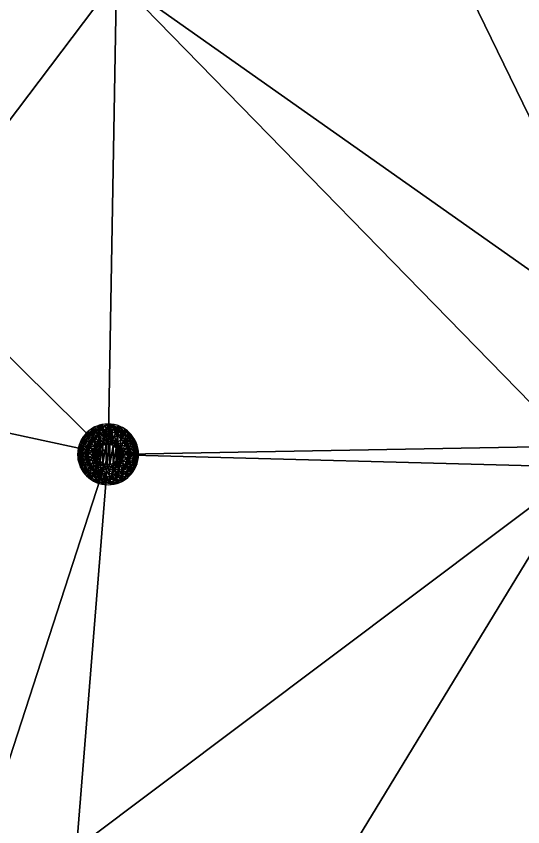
# Model space of a CAD drawing. Header units: metres. Extents: x 7513097.9 to 7513162, y 4691686.1 to 4691732.8.
# Drawn here: x 7513130.55 to 7513135.5, y 4691694.1 to 4691702 of the extents above; entities that cross this region are included whole.
import ezdxf

# ---------------------------------------------------------------- set-up
doc = ezdxf.new("R2010")
doc.units = ezdxf.units.M
doc.header["$PDMODE"] = 32
doc.header["$PDSIZE"] = 0.5
for name, color, linetype in [('pikat puset fekal', 7, 'Continuous'), ('Puset kanalizimi', 134, 'Continuous'), ('Terreni', 37, 'Continuous')]:
    doc.layers.add(name, color=color, linetype=linetype)

# ---------------------------------------------------------------- blocks, each defined once
blk = doc.blocks.new('Detail')
for p, q in [((0.0317, 0.0397), (0, 0.0397)), ((0, 0.0397), (0, 0)), ((0, 0), (0.0317, 0)), ((0.0317, 0), (0.0317, 0.0397))]:
    blk.add_line(p, q)
at = {"color": 250, "true_color": 0x282828}
mesh = blk.add_polyface(dxfattribs=at)
corners = [(0.0317, 0), (0, 0.0397), (0, 0), (0.0317, 0.0397)]
mesh.append_faces([[corners[k] for k in face] for face in [(0, 1, 2), (1, 0, 3)]], dxfattribs={"vtx0": -1, "color": 250})
blk = doc.blocks.new('Manhole_cover')
at = {"extrusion": (0, 0, -1)}
blk.add_circle((0, 0), 0.2969, dxfattribs=at)
at = {"color": 250, "true_color": 0x383838, "extrusion": (0, 0, -1)}
for radius in [0.2794, 0.1238, 0.1016]:
    blk.add_circle((0, 0), radius, dxfattribs=at)
for p, rotation in [((-0.0723, 0.2075), 15.00000000000006), ((0.0411, 0.2159), 344.9999999999999), ((-0.1664, 0.1435), 45.00000000000004), ((-0.1236, 0.1817), 30), ((-0.0692, 0.1351), 21.00000000000001), ((0.0466, 0.1444), 336.0000000000002), ((0.0956, 0.1979), 329.9999999999999), ((0.1435, 0.1664), 315), ((-0.2159, 0.0411), 75.00000000000006), ((-0.1979, 0.0956), 60.00000000000002), ((-0.1418, 0.0541), 63), ((-0.113, 0.1013), 41.99999999999997), ((0.0952, 0.1181), 315.0000000000002), ((0.1313, 0.0761), 294.0000000000001), ((0.1817, 0.1236), 299.9999999999999), ((0.2075, 0.0723), 285.0000000000001), ((-0.2191, -0.0162), 90), ((-0.1517, -0.0003), 84.00000000000004), ((0.1498, 0.0241), 273.0000000000001), ((0.2191, 0.0162), 270), ((-0.2075, -0.0723), 105.0000000000001), ((-0.1416, -0.0547), 105), ((-0.1126, -0.1018), 126), ((0.1485, -0.0312), 252.0000000000001), ((0.2159, -0.0411), 255.0000000000001), ((-0.1817, -0.1236), 120.0000000000001), ((-0.1435, -0.1664), 135.0000000000001), ((-0.0686, -0.1353), 147.0000000000001), ((-0.0155, -0.1509), 168.0000000000001), ((0.0396, -0.1465), 189.0000000000001), ((0.0894, -0.1226), 210.0000000000001), ((0.1274, -0.0824), 231.0000000000001), ((0.1664, -0.1435), 225.0000000000001), ((0.1979, -0.0956), 240), ((-0.0956, -0.1979), 150.0000000000001), ((-0.0411, -0.2159), 165.0000000000001), ((0.0162, -0.2191), 180.0000000000001), ((0.0723, -0.2075), 195.0000000000001), ((0.1236, -0.1817), 210.0000000000001)]:
    blk.add_blockref('Detail', p, dxfattribs=dict(rotation=rotation))
for p in [(-0.0162, 0.2191), (-0.0162, 0.1509)]:
    blk.add_blockref('Detail', p)
at = {"color": 250, "true_color": 0x383838}
mesh = blk.add_polyface(dxfattribs=at)
corners = [(-0.2917, -0.0551), (-0.2802, 0.0981), (-0.296, 0.0223), (-0.2786, 0.021), (-0.2745, -0.0519), (-0.2675, -0.1287), (-0.2518, -0.1211), (-0.2251, -0.1936), (-0.2118, -0.1822), (-0.1673, -0.2452), (-0.1575, -0.2308), (-0.0981, -0.2802), (-0.0924, -0.2637), (-0.0223, -0.296), (-0.021, -0.2786), (0.0551, -0.2917), (0.0519, -0.2745), (0.1211, -0.2518), (0.1287, -0.2675), (0.1822, -0.2118), (0.1936, -0.2251), (0.2308, -0.1575), (0.2452, -0.1673), (0.2637, -0.0924), (0.2802, -0.0981), (0.2786, -0.021), (-0.2637, 0.0924), (-0.2452, 0.1673), (-0.2308, 0.1575), (-0.1936, 0.2251), (-0.1822, 0.2118), (-0.1287, 0.2675), (-0.1211, 0.2518), (-0.0551, 0.2917), (-0.0519, 0.2745), (0.0223, 0.296), (0.021, 0.2786), (0.0924, 0.2637), (0.0981, 0.2802), (0.1575, 0.2308), (0.1673, 0.2452), (0.2118, 0.1822), (0.2251, 0.1936), (0.2518, 0.1211), (0.2675, 0.1287), (0.2745, 0.0519), (0.2917, 0.0551), (0.296, -0.0223)]
mesh.append_faces([[corners[k] for k in face] for face in [(0, 1, 2), (46, 24, 47)]], dxfattribs={"vtx0": -1, "color": 250})
mesh.append_faces([[corners[k] for k in face] for face in [(3, 0, 4), (4, 5, 6), (6, 7, 8), (8, 9, 10), (10, 11, 12), (12, 13, 14), (14, 15, 16), (16, 15, 17), (17, 18, 19), (19, 20, 21), (21, 22, 23), (23, 24, 25), (1, 26, 27), (26, 1, 3), (27, 28, 29), (29, 30, 31), (31, 32, 33), (33, 34, 35), (35, 37, 38), (38, 39, 40), (40, 41, 42), (42, 43, 44), (44, 45, 46)]], dxfattribs={"vtx0": -1, "vtx1": -1, "color": 250})
mesh.append_faces([[corners[k] for k in face] for face in [(1, 0, 3), (46, 25, 24)]], dxfattribs={"vtx0": -1, "vtx1": -1, "vtx2": -1, "color": 250})
mesh.append_faces([[corners[k] for k in face] for face in [(4, 0, 5), (6, 5, 7), (8, 7, 9), (10, 9, 11), (12, 11, 13), (14, 13, 15), (17, 15, 18), (19, 18, 20), (21, 20, 22), (23, 22, 24), (27, 26, 28), (29, 28, 30), (31, 30, 32), (33, 32, 34), (35, 34, 36), (35, 36, 37), (38, 37, 39), (40, 39, 41), (42, 41, 43), (44, 43, 45), (46, 45, 25)]], dxfattribs={"vtx0": -1, "vtx2": -1, "color": 250})
mesh = blk.add_polyface(dxfattribs=at)
corners = [(-0.182, 0.1231), (-0.1945, 0.1716), (-0.2164, 0.1429), (-0.1664, 0.1435), (-0.1771, 0.0721), (-0.1627, 0.1004), (-0.1439, 0.166), (-0.1395, 0.1308), (-0.1274, 0.0824), (-0.1434, 0.2161), (-0.2637, 0.0924), (-0.2542, 0.0514), (-0.2308, 0.1575), (-0.2588, 0.0156), (-0.246, 0.082), (-0.2322, 0.1154), (-0.1822, 0.2118), (-0.172, 0.194), (-0.1211, 0.2518), (-0.2745, -0.0519), (-0.2786, 0.021), (-0.2588, -0.0162), (-0.1979, 0.0956), (-0.1912, 0.0038), (-0.1879, 0.0354), (-0.1484, 0.0313), (-0.1418, 0.0541), (-0.1416, -0.0547), (-0.2159, 0.0411), (-0.2157, -0.0417), (-0.2076, 0.0718), (-0.2075, -0.0723), (-0.2191, 0.0156), (-0.2191, -0.0162)]
mesh.append_faces([[corners[k] for k in face] for face in [(19, 10, 20)]], dxfattribs={"vtx0": -1, "color": 250})
mesh.append_faces([[corners[k] for k in face] for face in [(0, 1, 2), (1, 0, 3), (3, 5, 6), (10, 11, 12), (12, 2, 16), (16, 17, 18), (22, 23, 0), (4, 25, 26), (26, 27, 8), (28, 29, 30), (30, 15, 14), (15, 30, 22), (32, 11, 13), (11, 32, 28)]], dxfattribs={"vtx0": -1, "vtx1": -1, "color": 250})
mesh.append_faces([[corners[k] for k in face] for face in [(3, 0, 4), (6, 5, 7), (6, 7, 9), (11, 10, 13), (12, 14, 15), (16, 2, 1), (18, 17, 9), (10, 19, 21), (0, 24, 4), (25, 27, 26), (22, 30, 31)]], dxfattribs={"vtx0": -1, "vtx1": -1, "vtx2": -1, "color": 250})
mesh.append_faces([[corners[k] for k in face] for face in [(3, 4, 5), (7, 5, 8), (12, 11, 14), (12, 15, 2), (16, 1, 17), (9, 17, 6), (10, 21, 13), (0, 23, 24), (4, 24, 25), (28, 32, 33)]], dxfattribs={"vtx0": -1, "vtx2": -1, "color": 250})
mesh = blk.add_polyface(dxfattribs=at)
corners = [(-0.1395, 0.1308), (-0.1274, 0.0824), (-0.113, 0.1013), (-0.1224, 0.0186), (-0.1087, 0.0594), (-0.0894, 0.1225), (-0.0818, 0.093), (-0.0834, 0.1721), (-0.0692, 0.1351), (-0.0451, 0.1153), (-0.0395, 0.1464), (-0.0029, 0.1238), (-0.0162, 0.1509), (0.0156, 0.1509), (-0.1211, 0.2518), (-0.1434, 0.2161), (-0.1159, 0.2319), (-0.0519, 0.2745), (-0.0826, 0.2458), (-0.0961, 0.1976), (-0.0519, 0.254), (-0.0417, 0.2157), (-0.0162, 0.2588), (0.021, 0.2786), (-0.0162, 0.2191), (-0.0162, 0.1906), (0.0156, 0.2191), (-0.1236, 0.1817), (-0.1159, 0.152), (-0.1214, -0.0244), (-0.0723, 0.2075), (-0.0538, 0.1835)]
mesh.append_faces([[corners[k] for k in face] for face in [(0, 1, 2), (2, 4, 5), (7, 6, 8), (8, 9, 10), (12, 11, 13), (14, 16, 17), (17, 22, 23), (22, 10, 24), (25, 24, 12), (24, 25, 26), (27, 28, 19), (30, 31, 21)]], dxfattribs={"vtx0": -1, "vtx1": -1, "color": 250})
mesh.append_faces([[corners[k] for k in face] for face in [(2, 1, 3), (5, 6, 7), (10, 11, 12), (17, 16, 18), (18, 19, 5), (18, 5, 7), (17, 21, 22), (22, 21, 10), (24, 10, 12)]], dxfattribs={"vtx0": -1, "vtx1": -1, "vtx2": -1, "color": 250})
mesh.append_faces([[corners[k] for k in face] for face in [(2, 3, 4), (5, 4, 6), (8, 6, 9), (10, 9, 11), (14, 15, 16), (18, 16, 19), (17, 18, 20), (17, 20, 21), (0, 27, 15), (27, 0, 28), (19, 28, 5), (1, 29, 3), (7, 30, 18), (30, 7, 31), (21, 31, 10)]], dxfattribs={"vtx0": -1, "vtx2": -1, "color": 250})
mesh = blk.add_polyface(dxfattribs=at)
corners = [(0.0466, 0.1444), (0.0718, 0.2076), (0.0411, 0.2159), (0.0627, 0.1807), (0.0917, 0.1678), (0.082, 0.246), (0.0156, 0.1509), (0.0396, 0.1173), (0.0156, 0.1906), (0.0156, 0.2588), (0.021, 0.2786), (0.0514, 0.2542), (0.0924, 0.2637), (0.1233, 0.1462), (0.0956, 0.1979), (0.0952, 0.1181), (0.1231, 0.182), (0.1429, 0.2164), (0.1435, 0.1664), (0.1458, 0.1237), (0.166, 0.1439), (-0.0162, 0.2588), (0.0156, 0.2191), (-0.0162, 0.1906), (0.0756, 0.1315), (0.0773, 0.0967), (0.1675, 0.0923), (0.194, 0.172), (0.1817, 0.1236), (0.2161, 0.1434), (0.2118, 0.1822), (0.2518, 0.1211), (0.1154, 0.2322), (0.1575, 0.2308), (0.1716, 0.1945)]
mesh.append_faces([[corners[k] for k in face] for face in [(1, 4, 5), (6, 7, 8), (10, 11, 12), (13, 14, 15), (14, 13, 16), (16, 13, 17), (18, 19, 20), (22, 8, 9), (24, 25, 4), (20, 26, 27), (30, 29, 31), (12, 32, 33), (32, 12, 14), (33, 34, 30)]], dxfattribs={"vtx0": -1, "vtx1": -1, "color": 250})
mesh.append_faces([[corners[k] for k in face] for face in [(8, 7, 9), (9, 7, 10), (10, 7, 2), (12, 5, 4), (17, 13, 18), (7, 0, 2), (4, 15, 12), (27, 29, 30), (14, 12, 15), (33, 17, 18)]], dxfattribs={"vtx0": -1, "vtx1": -1, "vtx2": -1, "color": 250})
mesh.append_faces([[corners[k] for k in face] for face in [(0, 1, 2), (1, 0, 3), (1, 3, 4), (10, 2, 11), (12, 11, 5), (18, 13, 19), (10, 21, 9), (22, 23, 8), (27, 28, 29), (33, 32, 17), (33, 18, 34), (30, 34, 27)]], dxfattribs={"vtx0": -1, "vtx2": -1, "color": 250})
mesh = blk.add_polyface(dxfattribs=at)
corners = [(0.0156, 0.1509), (-0.0029, 0.1238), (0.0396, 0.1173), (0.1911, -0.0056), (0.1979, -0.0956), (0.1976, 0.0961), (0.2075, 0.0723), (0.2319, 0.1159), (0.2458, 0.0826), (0.2076, -0.0718), (0.2157, 0.0417), (0.2159, -0.0411), (0.2191, 0.0162), (0.254, 0.0519), (0.2588, 0.0162), (0.0466, 0.1444), (0.0773, 0.0967), (0.0756, 0.1315), (0.0917, 0.1678), (0.0952, 0.1181), (0.1057, 0.0644), (0.1177, 0.0957), (0.1214, 0.0244), (0.1313, 0.0761), (0.1458, 0.1237), (0.1224, -0.0186), (0.1675, 0.0923), (0.166, 0.1439), (0.194, 0.172), (0.1817, 0.1236), (0.1804, 0.0633), (0.2518, 0.1211), (0.2161, 0.1434), (0.2745, 0.0519), (0.2588, -0.0156), (0.1387, -0.0614), (0.1442, 0.0471), (0.1485, -0.0312), (0.1498, 0.0241), (0.1895, 0.0261), (0.1515, -0.0077)]
mesh.append_faces([[corners[k] for k in face] for face in [(5, 6, 7), (10, 12, 13), (15, 16, 17), (19, 20, 21), (21, 23, 24), (31, 13, 33), (36, 38, 30), (29, 39, 5)]], dxfattribs={"vtx0": -1, "vtx1": -1, "color": 250})
mesh.append_faces([[corners[k] for k in face] for face in [(3, 4, 5), (5, 4, 6), (10, 11, 12), (18, 16, 19), (21, 22, 23), (24, 26, 27), (28, 26, 29), (31, 7, 8), (33, 13, 14), (36, 37, 38), (30, 39, 29)]], dxfattribs={"vtx0": -1, "vtx1": -1, "vtx2": -1, "color": 250})
mesh.append_faces([[corners[k] for k in face] for face in [(0, 1, 2), (7, 6, 8), (9, 10, 6), (13, 12, 14), (15, 2, 16), (19, 16, 20), (21, 20, 22), (23, 22, 25), (24, 23, 26), (29, 26, 30), (31, 32, 7), (31, 8, 13), (33, 14, 34), (35, 36, 23), (30, 38, 39), (5, 39, 3), (37, 40, 38)]], dxfattribs={"vtx0": -1, "vtx2": -1, "color": 250})
mesh = blk.add_polyface(dxfattribs=at)
corners = [(-0.1817, -0.1236), (-0.1912, 0.0038), (-0.1976, -0.0961), (-0.1881, -0.0343), (-0.1799, -0.0649), (-0.2588, -0.0162), (-0.2745, -0.0519), (-0.2518, -0.1211), (-0.254, -0.0519), (-0.2458, -0.0826), (-0.2118, -0.1822), (-0.2319, -0.1159), (-0.166, -0.1439), (-0.1633, -0.0994), (-0.1416, -0.0547), (-0.1312, -0.0761), (-0.2075, -0.0723), (-0.1979, 0.0956), (-0.1517, -0.0003), (-0.1498, -0.024), (-0.1484, 0.0313), (-0.1274, 0.0824), (-0.1214, -0.0244), (-0.1126, -0.1018), (-0.1057, -0.0644), (-0.1435, -0.1664), (-0.1447, -0.1251), (-0.1169, -0.1513), (-0.0952, -0.1181), (-0.0773, -0.0967), (-0.0686, -0.1353), (-0.0396, -0.1173), (-0.0155, -0.1509), (0.0029, -0.1238), (-0.2191, -0.0162), (-0.2157, -0.0417), (-0.2159, 0.0411), (-0.2076, 0.0718)]
mesh.append_faces([[corners[k] for k in face] for face in [(0, 1, 2), (3, 0, 4), (8, 7, 9), (4, 13, 14), (18, 19, 20), (22, 23, 24), (13, 25, 26), (26, 25, 23), (24, 28, 29), (29, 30, 31), (31, 32, 33)]], dxfattribs={"vtx0": -1, "vtx1": -1, "color": 250})
mesh.append_faces([[corners[k] for k in face] for face in [(1, 0, 3), (5, 7, 8), (9, 10, 11), (0, 12, 4), (4, 12, 13), (16, 2, 17), (17, 2, 1), (21, 14, 15), (21, 15, 22), (23, 28, 24), (34, 35, 36)]], dxfattribs={"vtx0": -1, "vtx1": -1, "vtx2": -1, "color": 250})
mesh.append_faces([[corners[k] for k in face] for face in [(5, 6, 7), (9, 7, 10), (14, 13, 15), (11, 16, 9), (16, 11, 2), (3, 18, 1), (18, 3, 19), (20, 19, 14), (22, 15, 23), (23, 27, 28), (29, 28, 30), (8, 34, 5), (34, 8, 35), (37, 35, 16)]], dxfattribs={"vtx0": -1, "vtx2": -1, "color": 250})
mesh = blk.add_polyface(dxfattribs=at)
corners = [(-0.1057, -0.0644), (-0.0955, -0.0347), (-0.1016, 0), (-0.0773, -0.0967), (-0.0778, -0.0653), (-0.0508, -0.088), (-0.0396, -0.1173), (-0.0176, -0.1001), (0.0029, -0.1238), (0.0176, -0.1001), (0.0451, -0.1153), (0.0508, -0.088), (0.0818, -0.093), (0.0778, -0.0653), (0.0955, -0.0347), (0.1087, -0.0594), (0.1016, 0), (0.1057, 0.0644), (0.1214, 0.0244), (0.1224, -0.0186), (-0.1214, -0.0244), (-0.1087, 0.0594), (-0.1224, 0.0186), (-0.0955, 0.0347), (-0.0818, 0.093), (-0.0778, 0.0653), (-0.0451, 0.1153), (-0.0508, 0.088), (-0.0176, 0.1001), (-0.0029, 0.1238), (0.0176, 0.1001), (0.0396, 0.1173), (0.0508, 0.088), (0.0773, 0.0967), (0.0778, 0.0653), (0.0955, 0.0347)]
mesh.append_faces([[corners[k] for k in face] for face in [(18, 15, 19), (20, 21, 22)]], dxfattribs={"vtx0": -1, "color": 250})
mesh.append_faces([[corners[k] for k in face] for face in [(1, 3, 4), (4, 3, 5), (5, 6, 7), (7, 8, 9), (9, 10, 11), (11, 12, 13), (13, 12, 14), (14, 15, 16), (17, 15, 18), (21, 23, 24), (24, 25, 26), (26, 28, 29), (29, 30, 31), (31, 32, 33), (33, 34, 17)]], dxfattribs={"vtx0": -1, "vtx1": -1, "color": 250})
mesh.append_faces([[corners[k] for k in face] for face in [(16, 15, 17), (21, 0, 2)]], dxfattribs={"vtx0": -1, "vtx1": -1, "vtx2": -1, "color": 250})
mesh.append_faces([[corners[k] for k in face] for face in [(0, 1, 2), (1, 0, 3), (5, 3, 6), (7, 6, 8), (9, 8, 10), (11, 10, 12), (14, 12, 15), (21, 20, 0), (21, 2, 23), (24, 23, 25), (26, 25, 27), (26, 27, 28), (29, 28, 30), (31, 30, 32), (33, 32, 34), (17, 34, 35), (17, 35, 16)]], dxfattribs={"vtx0": -1, "vtx2": -1, "color": 250})
at = {"color": 250, "true_color": 0x282828}
mesh = blk.add_polyface(dxfattribs=at)
corners = [(-0.0955, -0.0347), (-0.0955, 0.0347), (-0.1016, 0), (-0.0778, 0.0653), (-0.0778, -0.0653), (-0.0508, 0.088), (-0.0508, -0.088), (-0.0176, 0.1001), (-0.0176, -0.1001), (0.0176, 0.1001), (0.0176, -0.1001), (0.0508, 0.088), (0.0508, -0.088), (0.0778, 0.0653), (0.0778, -0.0653), (0.0955, 0.0347), (0.0955, -0.0347), (0.1016, 0)]
mesh.append_faces([[corners[k] for k in face] for face in [(0, 1, 2), (15, 16, 17)]], dxfattribs={"vtx0": -1, "color": 250})
mesh.append_faces([[corners[k] for k in face] for face in [(1, 0, 3), (3, 4, 5), (5, 6, 7), (7, 8, 9), (9, 10, 11), (11, 12, 13), (13, 14, 15)]], dxfattribs={"vtx0": -1, "vtx1": -1, "color": 250})
mesh.append_faces([[corners[k] for k in face] for face in [(3, 0, 4), (5, 4, 6), (7, 6, 8), (9, 8, 10), (11, 10, 12), (13, 12, 14), (15, 14, 16)]], dxfattribs={"vtx0": -1, "vtx2": -1, "color": 250})
at = {"color": 250, "true_color": 0x383838}
mesh = blk.add_polyface(dxfattribs=at)
corners = [(0.0029, -0.1238), (0.0162, -0.2191), (0.0082, -0.1515), (0.0144, -0.1907), (0.0458, -0.1857), (0.0162, -0.2588), (0.0417, -0.2157), (0.0723, -0.2075), (0.062, -0.1385), (0.0818, -0.1728), (0.0826, -0.2458), (0.0961, -0.1976), (0.1093, -0.1569), (0.1236, -0.1817), (0.0451, -0.1153), (0.0396, -0.1465), (0.0818, -0.093), (0.0894, -0.1226), (0.1087, -0.0594), (0.1075, -0.1071), (0.1274, -0.0824), (0.1224, -0.0186), (0.1383, -0.132), (-0.0156, -0.2588), (-0.021, -0.2786), (0.0519, -0.2745), (0.0519, -0.254), (0.1211, -0.2518), (0.1159, -0.2319), (0.1434, -0.2161), (0.1313, 0.0761), (0.1387, -0.0614)]
mesh.append_faces([[corners[k] for k in face] for face in [(2, 1, 3), (3, 1, 4), (8, 7, 9), (9, 11, 12), (14, 8, 16), (16, 17, 18), (18, 20, 21), (12, 19, 17), (19, 12, 22), (23, 25, 5), (6, 25, 26), (26, 27, 10), (11, 27, 28), (28, 27, 29)]], dxfattribs={"vtx0": -1, "vtx1": -1, "color": 250})
mesh.append_faces([[corners[k] for k in face] for face in [(0, 1, 2), (4, 5, 6), (4, 7, 8), (9, 10, 11), (14, 4, 8), (18, 17, 19), (22, 12, 13), (5, 25, 6), (10, 27, 11), (30, 21, 20), (20, 31, 30)]], dxfattribs={"vtx0": -1, "vtx1": -1, "vtx2": -1, "color": 250})
mesh.append_faces([[corners[k] for k in face] for face in [(4, 1, 5), (4, 6, 7), (9, 7, 10), (12, 11, 13), (2, 14, 0), (14, 2, 15), (14, 15, 4), (16, 8, 17), (18, 19, 20), (23, 24, 25), (26, 25, 27)]], dxfattribs={"vtx0": -1, "vtx2": -1, "color": 250})
mesh = blk.add_polyface(dxfattribs=at)
corners = [(0.1383, -0.132), (0.1236, -0.1817), (0.1434, -0.2161), (0.1439, -0.166), (0.1583, -0.1074), (0.1664, -0.1435), (0.182, -0.1231), (0.1862, -0.0435), (0.1764, -0.0737), (0.1979, -0.0956), (0.1911, -0.0056), (0.2157, 0.0417), (0.2076, -0.0718), (0.2159, -0.0411), (0.1211, -0.2518), (0.1822, -0.2118), (0.172, -0.194), (0.1945, -0.1716), (0.2308, -0.1575), (0.2164, -0.1429), (0.2322, -0.1154), (0.2637, -0.0924), (0.246, -0.082), (0.2542, -0.0514), (0.2588, -0.0156), (0.2745, 0.0519), (0.2786, -0.021), (0.2191, -0.0156), (0.2191, 0.0162), (0.2075, 0.0723), (0.1387, -0.0614), (0.1274, -0.0824), (0.1442, 0.0471), (0.1485, -0.0312), (0.1515, -0.0077)]
mesh.append_faces([[corners[k] for k in face] for face in [(25, 21, 26)]], dxfattribs={"vtx0": -1, "color": 250})
mesh.append_faces([[corners[k] for k in face] for face in [(0, 3, 4), (3, 15, 16), (16, 15, 17), (19, 18, 20), (22, 21, 23), (27, 23, 24), (12, 20, 22), (30, 4, 8), (6, 17, 19), (34, 7, 10)]], dxfattribs={"vtx0": -1, "vtx1": -1, "color": 250})
mesh.append_faces([[corners[k] for k in face] for face in [(0, 2, 3), (7, 9, 10), (2, 15, 3), (17, 18, 19), (20, 21, 22), (23, 21, 24), (25, 24, 21), (9, 12, 29), (8, 4, 5), (8, 5, 6)]], dxfattribs={"vtx0": -1, "vtx1": -1, "vtx2": -1, "color": 250})
mesh.append_faces([[corners[k] for k in face] for face in [(0, 1, 2), (4, 3, 5), (6, 7, 8), (7, 6, 9), (11, 12, 13), (2, 14, 15), (17, 15, 18), (20, 18, 21), (13, 27, 28), (27, 13, 23), (12, 9, 20), (30, 31, 4), (6, 5, 17), (32, 30, 33), (34, 33, 7)]], dxfattribs={"vtx0": -1, "vtx2": -1, "color": 250})
mesh = blk.add_polyface(dxfattribs=at)
corners = [(-0.0956, -0.1979), (-0.1169, -0.1513), (-0.1231, -0.182), (-0.0902, -0.1686), (-0.0924, -0.2637), (-0.082, -0.246), (-0.021, -0.2786), (-0.0514, -0.2542), (-0.0411, -0.2159), (-0.0238, -0.1898), (-0.0155, -0.1509), (-0.0156, -0.2191), (0.0162, -0.2191), (0.0029, -0.1238), (-0.2319, -0.1159), (-0.2118, -0.1822), (-0.2161, -0.1434), (-0.1817, -0.1236), (-0.194, -0.172), (-0.166, -0.1439), (-0.1575, -0.2308), (-0.1716, -0.1945), (-0.1435, -0.1664), (-0.1429, -0.2164), (-0.1154, -0.2322), (-0.0156, -0.2588), (-0.1633, -0.0994), (-0.1126, -0.1018), (-0.0396, -0.1173), (-0.0686, -0.1353), (-0.0466, -0.1443), (-0.0549, -0.1832), (-0.0718, -0.2076)]
mesh.append_faces([[corners[k] for k in face] for face in [(0, 1, 2), (1, 0, 3), (5, 6, 7), (7, 6, 8), (9, 6, 10), (14, 15, 16), (16, 15, 17), (20, 18, 15), (18, 20, 21), (21, 20, 22), (23, 4, 24), (24, 4, 0), (22, 26, 19), (30, 29, 31), (31, 8, 9)]], dxfattribs={"vtx0": -1, "vtx1": -1, "color": 250})
mesh.append_faces([[corners[k] for k in face] for face in [(3, 0, 4), (3, 4, 5), (8, 6, 9), (10, 6, 11), (10, 12, 13), (17, 15, 18), (22, 20, 23), (27, 22, 23), (27, 2, 1), (28, 29, 30), (29, 32, 31)]], dxfattribs={"vtx0": -1, "vtx1": -1, "vtx2": -1, "color": 250})
mesh.append_faces([[corners[k] for k in face] for face in [(5, 4, 6), (10, 11, 12), (17, 18, 19), (23, 20, 4), (6, 25, 11), (27, 23, 2), (28, 30, 10), (5, 29, 3), (29, 5, 32), (31, 32, 8)]], dxfattribs={"vtx0": -1, "vtx2": -1, "color": 250})

msp = doc.modelspace()

# ---------------------------------------------------------------- linework, layer by layer
at = {"layer": 'pikat puset fekal'}
msp.add_point((7513131.451, 4691697.729, 574.481), dxfattribs=at)
at = {"layer": 'Puset kanalizimi'}
msp.add_circle((7513131.451, 4691697.729, 574.481), 0.2794, dxfattribs=at)
at = {"layer": 'Terreni', "linetype": 'Continuous', "lineweight": -3}
for points in [[(7513148.195, 4691709.801, 574.604), (7513134.384, 4691703.44, 574.53), (7513136.672, 4691698.744, 574.509)], [(7513131.532, 4691702.371, 574.522), (7513136.672, 4691698.744, 574.509), (7513134.384, 4691703.44, 574.53)], [(7513131.532, 4691702.371, 574.522), (7513128.95, 4691702.657, 574.345), (7513129.487, 4691699.665, 574.475)], [(7513131.532, 4691702.371, 574.522), (7513129.487, 4691699.665, 574.475), (7513131.451, 4691697.729, 574.481)], [(7513131.532, 4691702.371, 574.522), (7513131.451, 4691697.729, 574.481), (7513135.986, 4691697.808, 574.458)], [(7513131.532, 4691702.371, 574.522), (7513135.986, 4691697.808, 574.458), (7513136.672, 4691698.744, 574.509)], [(7513131.451, 4691697.729, 574.481), (7513129.487, 4691699.665, 574.475), (7513126.424, 4691698.811, 574.472)], [(7513130.218, 4691693.937, 574.481), (7513131.451, 4691697.729, 574.481), (7513126.424, 4691698.811, 574.472)], [(7513135.986, 4691697.808, 574.458), (7513131.451, 4691697.729, 574.481), (7513136.091, 4691697.604, 574.446)], [(7513130.218, 4691693.937, 574.481), (7513131.144, 4691693.888, 574.475), (7513131.451, 4691697.729, 574.481)], [(7513131.451, 4691697.729, 574.481), (7513131.144, 4691693.888, 574.475), (7513136.091, 4691697.604, 574.446)], [(7513136.091, 4691697.604, 574.446), (7513131.144, 4691693.888, 574.475), (7513132.795, 4691692.189, 574.468)], [(7513137.1971, 4691686.7191, 574.355), (7513136.091, 4691697.604, 574.446), (7513132.795, 4691692.189, 574.468)]]:
    msp.add_3dface(points, dxfattribs=at)

# ---------------------------------------------------------------- block references
at = {"layer": 'Puset kanalizimi'}
msp.add_blockref('Manhole_cover', (7513131.451, 4691697.729, 574.481), dxfattribs=at)

doc.saveas('drawing.dxf')
